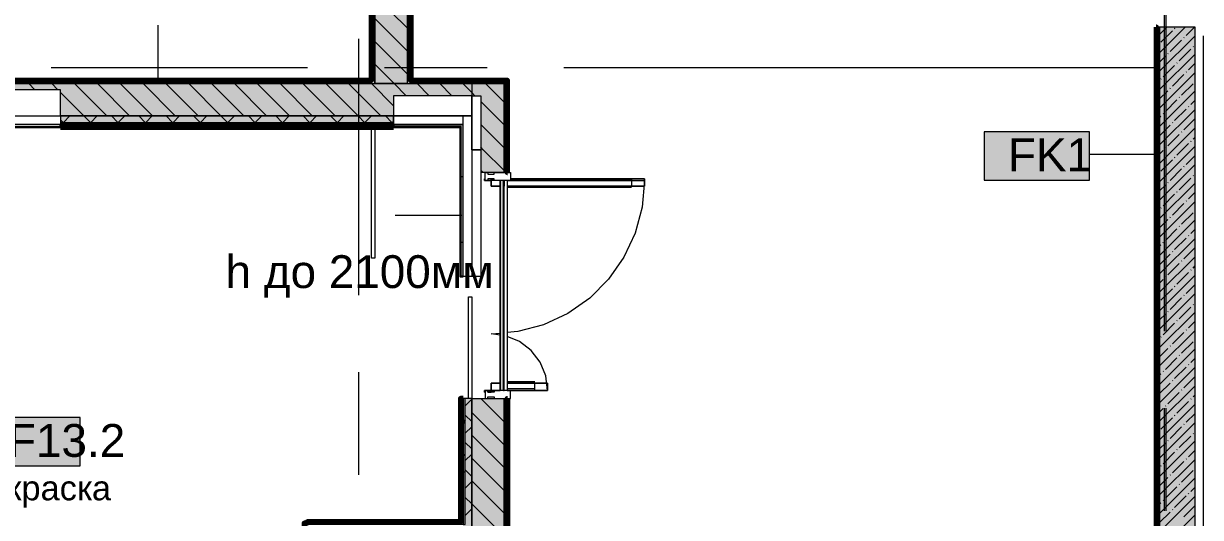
# Model space of a CAD drawing. Header units: millimetres. Extents: x -3817 to 677485, y -22715 to 103890.
# Drawn here: x 358527 to 365816, y 20433 to 23491 of the extents above; entities that cross this region are included whole.
import ezdxf

# ---------------------------------------------------------------- set-up
doc = ezdxf.new("R2010")
doc.units = ezdxf.units.MM
doc.layers.add('PDF _Геометрия', color=7, linetype='Continuous', true_color=0x1d1d1d)
doc.layers.add('PDF _Сплошная заливка', color=7, linetype='Continuous', true_color=0xffffff)
doc.layers.add('PDF _Текст', color=7, linetype='Continuous')
doc.styles.add('PDF GOST-Common', font='arial.ttf')

msp = doc.modelspace()

# ---------------------------------------------------------------- hatches: boundary and pattern name
at = {"layer": 'PDF _Сплошная заливка', "transparency": 33554559}
h = msp.add_hatch(color=256, dxfattribs=at)
h.paths.add_polyline_path([(365782.9, 15519), (365782.9, 15519), (365782.9, 23469), (365562.9, 23469), (365562.9, 15519)], flags=0)
h.paths.add_polyline_path([(365721.6, 24919), (365782.9, 24919), (365782.9, 25319), (365562.9, 25319), (365562.9, 24919)], flags=0)
h = msp.add_hatch(color=256, dxfattribs=at)
h.paths.add_polyline_path([(365542.9, 15498), (365562.9, 15499), (365562.9, 23469), (365542.9, 23469), (365542.9, 15499)], flags=0)
h.paths.add_polyline_path([(365562.9, 24919), (365562.9, 24923), (365542.9, 24923), (365542.9, 24919)], flags=0)
for points in [[(360682.9, 23119), (360702.9, 23119), (360702.9, 23919), (360682.9, 23919), (360682.9, 23139)], [(360702.9, 23119), (360902.9, 23119), (360902.9, 23919), (360702.9, 23919), (360702.9, 23874.5)], [(360818.7, 22919), (360818.7, 23044.3), (361302.9, 23044.3), (361302.9, 23119), (357902.9, 23119), (357902.9, 23081.3), (358756.5, 23081.3), (358756.5, 22919), (359682.5, 22919)], [(360682.9, 23119), (360681.9, 23139), (358102.9, 23139), (358102.9, 23119), (359682.5, 23119)], [(361302.9, 23119), (361502.9, 23119), (361502.9, 23139), (360902.9, 23139), (360902.9, 23119), (361024.6, 23119)], [(361358.7, 22709), (361502.9, 22709), (361502.9, 23119), (361302.9, 23119), (361302.9, 23044.3), (361358.7, 23044.3), (361358.7, 22932.9)]]:
    msp.add_hatch(color=256, dxfattribs=at).paths.add_polyline_path(points)
h = msp.add_hatch(color=256, dxfattribs=at)
h.paths.add_polyline_path([(361522.9, 20148.5), (361522.9, 21169), (361502.9, 21169), (361502.9, 20148.5)], flags=0)
h.paths.add_polyline_path([(361502.9, 22569), (361522.9, 22569), (361522.9, 23139), (361502.9, 23139), (361502.9, 22709)], flags=0)
at = {"layer": 'PDF _Сплошная заливка', "true_color": 0xff8000, "transparency": 33554559}
h = msp.add_hatch(color=30, dxfattribs=at)
h.paths.add_polyline_path([(361232.9, 22848.5), (361232.9, 22851.1), (360818.7, 22851.1), (360818.7, 22848.5), (361024.6, 22848.5)], flags=0)
h.paths.add_polyline_path([(358756.5, 22848.5), (358756.5, 22851.1), (357905.9, 22849.8), (357905.9, 22848.5), (358340.5, 22848.5)], flags=0)
h.paths.add_polyline_path([(357849.9, 22848.5), (357903.9, 22849.8), (357903.9, 22851.1), (357832.9, 22851.1), (357832.9, 22848.5)], flags=0)
h.paths.add_polyline_path([(357832.9, 22853.1), (357849.9, 22853.1), (357849.9, 22865.5), (357832.9, 22865.5)], flags=0)
at = {"layer": 'PDF _Сплошная заливка', "true_color": 0xff80ff, "transparency": 33554559}
h = msp.add_hatch(color=211, dxfattribs=at)
h.paths.add_polyline_path([(361249.9, 22853), (361249.9, 22866), (360818.7, 22866), (360818.7, 22853), (361236.9, 22853)], flags=0)
h.paths.add_polyline_path([(358756.5, 22853), (358756.5, 22866), (357849.9, 22866), (357849.9, 22853), (358340.5, 22853)], flags=0)
at = {"layer": 'PDF _Сплошная заливка', "true_color": 0xff8000, "transparency": 33554559}
for points in [[(360818.7, 22848.5), (360818.7, 22865.5), (358756.5, 22865.5), (358756.5, 22848.5), (359682.5, 22848.5)], [(361232.9, 21924.3), (361235, 21924.3), (361235, 22570.3), (361232.9, 22570.3), (361232.9, 21991.4)]]:
    msp.add_hatch(color=30, dxfattribs=at).paths.add_polyline_path(points)
at = {"layer": 'PDF _Сплошная заливка', "true_color": 0xff80ff, "transparency": 33554559}
msp.add_hatch(color=211, dxfattribs=at).paths.add_polyline_path([(361236.9, 21924.3), (361249.9, 21924.3), (361249.9, 22853), (361236.9, 22853), (361236.9, 21991.4)])
at = {"layer": 'PDF _Сплошная заливка', "transparency": 33554559}
h = msp.add_hatch(color=256, dxfattribs=at)
h.paths.add_polyline_path([(361502.9, 19769), (361502.9, 20104), (361483.9, 20104), (361483.9, 20109), (361502.9, 20109), (361502.9, 21169), (361302.9, 21169), (361302.9, 19769), (361483.9, 19769)], flags=0)
h.paths.add_polyline_path([(361502.9, 22569), (361502.9, 22709), (361358.7, 22709), (361358.7, 22569)], flags=0)
at = {"layer": 'PDF _Сплошная заливка', "true_color": 0x494949, "transparency": 33554559}
msp.add_hatch(color=251, dxfattribs=at).paths.add_polyline_path([(361478.8, 21219), (361498.8, 21219), (361498.8, 22519), (361478.8, 22519), (361478.8, 21991.4)])

# ---------------------------------------------------------------- linework, layer by layer
at = {"layer": 'PDF _Геометрия', "color": 9, "lineweight": 9, "true_color": 0xc0c0c0}
for points in [[(358102.9, 27172.6), (358102.9, 28292.6), (357902.9, 28292.6), (357902.9, 27172.6), (357902.9, 25419), (357902.9, 23319), (357902.9, 23119), (357902.9, 23081.3), (357902.9, 22919), (358756.5, 22919), (358756.5, 23081.3), (357902.9, 23081.3), (357849.9, 23081.3), (357849.9, 22919)], [(360682.9, 23899), (360282.9, 23899), (360282.9, 23919), (360282.9, 24539), (360302.9, 24539), (360302.9, 23919), (360682.9, 23919), (360702.9, 23919), (360702.9, 23119), (361302.9, 23119), (361302.9, 23044.3), (360818.7, 23044.3), (360818.7, 22919), (358756.5, 22919), (358756.5, 22866), (360818.7, 22866), (360818.7, 22919)], [(360924.4, 23139), (360922.9, 23139), (360922.9, 24469), (360902.9, 24469), (360902.9, 23139), (360902.9, 23119), (361302.9, 23119), (361302.9, 23044.3), (361358.7, 23044.3), (361358.7, 22709), (361302.9, 22709), (361302.9, 23044.3), (361302.9, 22919), (360818.7, 22919), (360818.7, 22866), (361249.9, 22866), (360818.7, 22866)], [(365832.9, 23414), (365832.9, 15519), (366052.9, 15519), (365562.9, 15519), (365782.9, 15519), (365782.9, 23469), (365562.9, 23469), (365542.9, 23469), (365542.9, 15499)], [(360925.4, 23139), (361502.9, 23139), (361502.9, 22709), (361502.9, 23119), (361502.9, 23139), (361522.9, 23139), (361522.9, 22569), (361502.9, 22569), (361358.7, 22569)], [(358756.5, 22919), (358756.5, 22866), (357849.9, 22866), (357849.9, 22919), (358756.5, 22919), (360818.7, 22919), (361249.9, 22919), (361302.9, 22919)], [(361302.9, 22709), (361358.7, 22709), (361358.7, 21924.3), (361302.9, 21924.3), (361249.9, 21924.3), (361249.9, 22866), (361249.9, 22919), (361302.8, 22919), (361302.8, 21924.3), (361249.8, 21924.3)], [(358756.5, 22866), (357849.9, 22866), (357849.9, 22853), (358756.5, 22853)], [(358756.5, 22853.1), (358756.5, 22851.1), (357905.9, 22851.1)], [(360682.9, 22865.5), (360682.9, 22866)], [(360702.9, 22848.5), (360702.9, 22039), (360682.9, 22039), (360682.9, 22848.5)], [(360702.9, 22866), (360702.9, 22865.5)], [(361236.9, 22851.1), (360818.7, 22851.1), (360818.7, 22853.1)], [(361236.9, 21924.3), (361236.9, 22853), (360818.7, 22853)], [(361237, 21924.3), (361235, 21924.3), (361235, 22853.1)], [(361249.9, 21924.3), (361249.9, 22853), (361249.9, 22866)], [(361502.9, 21219), (361502.9, 22519)], [(361522.9, 22519), (361522.9, 21219)], [(361282.9, 21169), (361282.9, 21799), (361302.9, 21799), (361302.9, 21169), (361249.9, 21169)], [(361302.9, 21169), (361502.9, 21169), (361522.9, 21169), (361522.9, 20148.5), (361522.9, 20109)]]:
    msp.add_lwpolyline(points, dxfattribs=at)
at = {"layer": 'PDF _Геометрия', "color": 231, "lineweight": 70, "true_color": 0xff80c0}
for points in [[(358123.9, 27172.6), (358123.9, 23140), (360681.9, 23140), (360681.9, 23898), (360282.9, 23898), (360281.9, 23898), (360281.9, 24540), (360282.9, 24540), (360651.9, 24540), (360651.9, 24539), (360282.9, 24539), (360282.9, 23899), (360682.9, 23899)], [(360924.4, 23139), (360923.5, 24439)], [(360924.5, 24439), (360925.4, 23139)]]:
    msp.add_lwpolyline(points, dxfattribs=at)
at = {"layer": 'PDF _Геометрия', "color": 253, "lineweight": 9, "true_color": 0xaaaaaa}
for points in [[(365592.9, 21586), (365592.9, 23196.7), (365592.9, 25696.7)], [(365602.9, 21586), (365602.9, 23196.7), (365602.9, 25696.7)], [(360602.9, 21808.7), (360602.9, 23396.2)], [(358699.1, 23219), (360286.6, 23219)], [(360762.9, 23219), (361397.9, 23219)], [(361874.1, 23219), (363062.9, 23219), (365562.9, 23219)], [(361422.9, 22529), (361422.9, 22519), (361382.9, 22519), (361382.9, 22529)], [(362292.9, 22529), (362292.9, 22484)], [(361478.8, 22519), (361422.9, 22519)], [(361478.8, 22484), (361422.9, 22484), (361478.8, 22484)], [(361498.8, 22519), (361502.9, 22519), (361502.9, 22484), (361498.8, 22484), (361502.9, 22484)], [(362292.9, 22519), (361522.9, 22519), (362372.9, 22519), (362358.5, 22354), (362315.6, 22194.1), (362245.6, 22044), (362150.6, 21908.4), (362033.5, 21791.3), (361897.9, 21696.3), (361747.8, 21626.3), (361587.9, 21583.4), (361522.9, 21577.8)], [(362292.9, 22475), (361522.9, 22475)], [(361502.9, 21576), (361498.8, 21575.6)], [(361478.8, 21561.6), (361422.9, 21569), (361478.8, 21573.9)], [(361502.9, 21558.5), (361498.8, 21559)], [(361522.9, 21219), (361772.9, 21219), (361761, 21309.6), (361726, 21394), (361670.4, 21466.5), (361597.9, 21522.1), (361522.9, 21553.2)], [(360602.9, 20697.4), (360602.9, 21332.4)], [(361382.9, 21209), (361382.9, 21219), (361422.9, 21219), (361422.9, 21209)], [(361478.8, 21219), (361422.9, 21219)], [(361498.8, 21219), (361502.9, 21219), (361498.8, 21219), (361502.9, 21219), (361502.9, 21264), (361498.8, 21264), (361502.9, 21264)], [(361692.9, 21273), (361522.9, 21273)], [(361692.9, 21229), (361522.9, 21229)], [(361692.9, 21219), (361692.9, 21264)], [(365592.9, 20474.7), (365592.9, 21109.7)], [(365602.9, 20474.7), (365602.9, 21109.7)]]:
    msp.add_lwpolyline(points, dxfattribs=at)
at = {"layer": 'PDF _Геометрия', "color": 9, "lineweight": 9, "true_color": 0xc0c0c0}
for points in [[(360902.9, 23119), (360702.9, 23119), (360702.9, 23919), (360902.9, 23919)], [(360682.9, 23119), (360682.9, 23139)]]:
    msp.add_lwpolyline(points, close=True, dxfattribs=at)
at = {"layer": 'PDF _Геометрия', "color": 231, "lineweight": 9, "true_color": 0xff80c0}
for points in [[(358122.9, 23140), (358122.9, 23139), (360681.9, 23139), (360682.9, 23139), (360682.9, 23898), (360682.9, 23899)], [(360924.4, 23139), (360925.4, 23139)]]:
    msp.add_lwpolyline(points, dxfattribs=at)
at = {"layer": 'PDF _Геометрия', "color": 7, "lineweight": 9}
for points in [[(360682.9, 23898), (360682.9, 23139)], [(359362, 23132.6), (359362, 23480.1)], [(365562.9, 16919), (365562.9, 15519), (365562.9, 23469), (365562.9, 17139), (365562.9, 17119)], [(358102.9, 23139), (358102.9, 23119), (360682.9, 23119), (360702.9, 23119)], [(360682.9, 23119), (358102.9, 23119)], [(358122.9, 23140), (358122.9, 23139), (360681.9, 23139)], [(361302.9, 23119), (361502.9, 23119)], [(358756.5, 22879), (360818.7, 22879)], [(365542.4, 22679.2), (365129.9, 22679.2)], [(361241.4, 22302.7), (360828.9, 22302.7)], [(361249.9, 21169), (361249.9, 20406), (361249.9, 20389), (361262.9, 20389), (361262.9, 21169)]]:
    msp.add_lwpolyline(points, dxfattribs=at)
at = {"layer": 'PDF _Геометрия', "lineweight": 9}
for points in [[(360902.9, 23463.3), (360702.9, 23663.3)], [(360902.9, 23321.9), (360702.9, 23521.9)], [(365562.9, 23423.8), (365608.1, 23469)], [(365562.9, 23309.7), (365722.2, 23469)], [(365562.9, 23195.7), (365782.9, 23415.7)], [(365570.7, 23374.5), (365642, 23445.8)], [(365656.2, 23460.1), (365658.6, 23462.4)], [(365713.2, 23403), (365715.6, 23405.4)], [(365727.5, 23417.3), (365779.2, 23469)], [(360902.9, 23180.5), (360702.9, 23380.5)], [(365627.7, 23317.5), (365699, 23388.8)], [(365684.7, 23260.5), (365756, 23331.8)], [(365770.3, 23346), (365772.6, 23348.4)], [(365562.9, 23081.6), (365782.9, 23301.6)], [(365562.9, 23252.7), (365599.2, 23289)], [(365613.4, 23303.2), (365615.8, 23305.6)], [(360897.6, 23044.3), (360823, 23119), (360702.9, 23239.1)], [(365562.9, 22967.6), (365782.9, 23187.6)], [(365584.9, 23160.7), (365656.2, 23232)], [(365670.5, 23246.2), (365672.8, 23248.6)], [(365727.5, 23189.2), (365729.9, 23191.6)], [(365741.7, 23203.4), (365782.9, 23244.6)], [(358597.9, 23081.3), (358560.2, 23119)], [(358739.3, 23081.3), (358701.6, 23119)], [(359043.1, 22919), (358843.1, 23119)], [(359184.5, 22919), (358984.5, 23119)], [(359325.9, 22919), (359125.9, 23119)], [(359467.3, 22919), (359267.3, 23119)], [(359608.7, 22919), (359408.7, 23119)], [(359790.2, 22879), (359750.2, 22919), (359550.2, 23119)], [(359891.6, 22919), (359691.6, 23119)], [(360033, 22919), (359833, 23119)], [(360174.4, 22919), (359974.4, 23119)], [(360315.8, 22919), (360115.8, 23119)], [(360457.3, 22919), (360257.3, 23119)], [(360638.7, 22879), (360598.7, 22919), (360398.7, 23119)], [(360740.1, 22919), (360540.1, 23119)], [(360818.7, 22981.8), (360681.5, 23119)], [(361039.1, 23044.3), (360964.4, 23119)], [(361180.5, 23044.3), (361105.8, 23119)], [(361321.9, 23044.3), (361302.9, 23063.3), (361247.2, 23119)], [(361502.9, 23004.8), (361388.6, 23119)], [(365570.7, 23146.4), (365573, 23148.8)], [(365642, 23103.7), (365713.2, 23174.9)], [(365699, 23046.6), (365770.3, 23117.9)], [(358941.6, 22879), (358901.6, 22919), (358756.5, 23064.2)], [(365562.9, 23024.6), (365613.4, 23075.1)], [(365562.9, 22853.5), (365782.9, 23073.5)], [(365627.7, 23089.4), (365630.1, 23091.8)], [(365684.7, 23032.4), (365687.1, 23034.7)], [(361502.9, 22863.3), (361358.7, 23007.5)], [(365599.2, 22946.8), (365670.5, 23018.1)], [(365656.2, 22889.8), (365727.5, 22961.1)], [(365741.7, 22975.3), (365744.1, 22977.7)], [(365756, 22989.6), (365782.9, 23016.5)], [(358760.2, 22919), (358756.5, 22922.7)], [(358771.9, 22879), (358756.5, 22894.4)], [(358814.6, 22919), (358774.6, 22879)], [(358984.3, 22919), (358944.3, 22879)], [(359111.3, 22879), (359071.3, 22919)], [(359154.1, 22919), (359114.1, 22879)], [(359281, 22879), (359241, 22919)], [(359323.8, 22919), (359283.8, 22879)], [(359450.8, 22879), (359410.8, 22919)], [(359493.5, 22919), (359453.5, 22879)], [(359620.5, 22879), (359580.5, 22919)], [(359663.2, 22919), (359623.2, 22879)], [(359832.9, 22919), (359792.9, 22879)], [(359959.9, 22879), (359919.9, 22919)], [(360002.6, 22919), (359962.6, 22879)], [(360129.6, 22879), (360089.6, 22919)], [(360172.3, 22919), (360132.3, 22879)], [(360299.3, 22879), (360259.3, 22919)], [(360342, 22919), (360302, 22879)], [(360469, 22879), (360429, 22919)], [(360511.7, 22919), (360471.7, 22879)], [(360681.4, 22919), (360641.4, 22879)], [(360808.4, 22879), (360768.4, 22919)], [(365562.9, 22739.5), (365782.9, 22959.5)], [(365562.9, 22910.5), (365570.7, 22918.3)], [(365584.9, 22932.6), (365587.3, 22934.9)], [(365713.2, 22832.8), (365782.9, 22902.4)], [(360818.7, 22886.6), (360811.1, 22879)], [(361502.9, 22721.9), (361358.7, 22866.1)], [(365562.9, 22796.5), (365627.7, 22861.3)], [(365562.9, 22625.4), (365782.9, 22845.4)], [(365642, 22875.6), (365644.3, 22877.9)], [(365699, 22818.5), (365701.3, 22820.9)], [(365613.4, 22733), (365684.7, 22804.3)], [(365670.5, 22676), (365741.7, 22747.2)], [(365756, 22761.5), (365758.4, 22763.9)], [(365770.3, 22775.8), (365782.9, 22788.4)], [(361502.9, 22580.5), (361374.4, 22709), (361358.7, 22724.7)], [(365562.9, 22511.4), (365782.9, 22731.4)], [(365562.9, 22682.4), (365584.9, 22704.5)], [(365599.2, 22718.7), (365601.6, 22721.1)], [(365727.5, 22618.9), (365782.9, 22674.3)], [(365562.9, 22397.3), (365782.9, 22617.3)], [(365570.7, 22576.2), (365642, 22647.5)], [(365656.2, 22661.7), (365658.6, 22664.1)], [(365713.2, 22604.7), (365715.6, 22607.1)], [(361373, 22569), (361358.7, 22583.3)], [(365627.7, 22519.1), (365699, 22590.4)], [(365684.7, 22462.1), (365756, 22533.4)], [(365770.3, 22547.7), (365772.6, 22550)], [(365562.9, 22283.3), (365782.9, 22503.3)], [(365562.9, 22454.3), (365599.2, 22490.6)], [(365613.4, 22504.9), (365615.8, 22507.3)], [(365670.5, 22447.9), (365672.8, 22450.2)], [(365562.9, 22169.2), (365782.9, 22389.2)], [(365584.9, 22362.3), (365656.2, 22433.6)], [(365727.5, 22390.8), (365729.9, 22393.2)], [(365741.7, 22405.1), (365782.9, 22446.2)], [(365570.7, 22348.1), (365573, 22350.4)], [(365642, 22305.3), (365713.2, 22376.6)], [(365699, 22248.3), (365770.3, 22319.6)], [(365562.9, 22226.2), (365613.4, 22276.8)], [(365562.9, 22055.2), (365782.9, 22275.2)], [(365627.7, 22291.1), (365630.1, 22293.4)], [(365684.7, 22234), (365687.1, 22236.4)], [(365562.9, 21941.1), (365782.9, 22161.1)], [(365599.2, 22148.5), (365670.5, 22219.8)], [(365656.2, 22091.5), (365727.5, 22162.7)], [(365741.7, 22177), (365744.1, 22179.4)], [(365756, 22191.3), (365782.9, 22218.1)], [(365562.9, 22112.2), (365570.7, 22120)], [(365584.9, 22134.2), (365587.3, 22136.6)], [(365713.2, 22034.4), (365782.9, 22104.1)], [(365562.9, 21998.1), (365627.7, 22063)], [(365562.9, 21827.1), (365782.9, 22047.1)], [(365642, 22077.2), (365644.3, 22079.6)], [(365699, 22020.2), (365701.3, 22022.6)], [(365613.4, 21934.6), (365684.7, 22005.9)], [(365670.5, 21877.6), (365741.7, 21948.9)], [(365756, 21963.2), (365758.4, 21965.5)], [(365770.3, 21977.4), (365782.9, 21990)], [(365562.9, 21713), (365782.9, 21933)], [(365562.9, 21884.1), (365584.9, 21906.1)], [(365599.2, 21920.4), (365601.6, 21922.8)], [(365727.5, 21820.6), (365782.9, 21876)], [(365562.9, 21599), (365782.9, 21819)], [(365570.7, 21777.8), (365642, 21849.1)], [(365656.2, 21863.4), (365658.6, 21865.7)], [(365713.2, 21806.3), (365715.6, 21808.7)], [(365627.7, 21720.8), (365699, 21792.1)], [(365684.7, 21663.8), (365756, 21735.1)], [(365770.3, 21749.3), (365772.6, 21751.7)], [(365562.9, 21484.9), (365782.9, 21704.9)], [(365562.9, 21656), (365599.2, 21692.3)], [(365613.4, 21706.5), (365615.8, 21708.9)], [(365670.5, 21649.5), (365672.8, 21651.9)], [(365741.7, 21606.8), (365782.9, 21647.9)], [(365562.9, 21370.9), (365782.9, 21590.9)], [(365584.9, 21564), (365656.2, 21635.3)], [(365642, 21507), (365713.2, 21578.2)], [(365727.5, 21592.5), (365729.9, 21594.9)], [(365570.7, 21549.7), (365573, 21552.1)], [(365699, 21449.9), (365770.3, 21521.2)], [(365562.9, 21427.9), (365613.4, 21478.5)], [(365562.9, 21256.8), (365782.9, 21476.8)], [(365627.7, 21492.7), (365630.1, 21495.1)], [(365684.7, 21435.7), (365687.1, 21438.1)], [(365562.9, 21142.8), (365782.9, 21362.8)], [(365599.2, 21350.1), (365670.5, 21421.4)], [(365656.2, 21293.1), (365727.5, 21364.4)], [(365741.7, 21378.7), (365744.1, 21381)], [(365756, 21392.9), (365782.9, 21419.8)], [(365562.9, 21313.9), (365570.7, 21321.6)], [(365584.9, 21335.9), (365587.3, 21338.3)], [(365713.2, 21236.1), (365782.9, 21305.8)], [(365562.9, 21199.8), (365627.7, 21264.6)], [(365562.9, 21028.7), (365782.9, 21248.7)], [(365642, 21278.9), (365644.3, 21281.2)], [(365699, 21221.8), (365701.3, 21224.2)], [(361302.9, 21164.6), (361262.9, 21124.6)], [(361502.9, 21024.9), (361358.7, 21169)], [(361502.9, 21166.3), (361500.2, 21169)], [(365613.4, 21136.3), (365684.7, 21207.6)], [(365670.5, 21079.3), (365741.7, 21150.6)], [(365756, 21164.8), (365758.4, 21167.2)], [(365770.3, 21179.1), (365782.9, 21191.7)], [(361302.9, 21026.9), (361262.9, 21066.9)], [(361502.9, 20883.4), (361302.9, 21083.4)], [(365562.9, 20914.7), (365782.9, 21134.7)], [(365562.9, 21085.8), (365584.9, 21107.8)], [(365599.2, 21122), (365601.6, 21124.4)], [(365656.2, 21065), (365658.6, 21067.4)], [(365727.5, 21022.3), (365782.9, 21077.7)], [(361302.9, 20994.9), (361262.9, 20954.9)], [(365562.9, 20800.6), (365782.9, 21020.6)], [(365570.7, 20979.5), (365642, 21050.8)], [(365627.7, 20922.5), (365699, 20993.7)], [(365713.2, 21008), (365715.6, 21010.4)], [(361502.9, 20742), (361302.9, 20942)], [(365684.7, 20865.4), (365756, 20936.7)], [(365770.3, 20951), (365772.6, 20953.3)], [(361302.9, 20857.2), (361262.9, 20897.2)], [(365562.9, 20686.6), (365782.9, 20906.6)], [(365562.9, 20857.7), (365599.2, 20893.9)], [(365613.4, 20908.2), (365615.8, 20910.6)], [(365670.5, 20851.2), (365672.8, 20853.6)], [(365741.7, 20808.4), (365782.9, 20849.6)], [(361302.9, 20825.2), (361262.9, 20785.2)], [(361502.9, 20600.6), (361302.9, 20800.6)], [(365562.9, 20572.5), (365782.9, 20792.5)], [(365584.9, 20765.6), (365656.2, 20836.9)], [(365642, 20708.6), (365713.2, 20779.9)], [(365727.5, 20794.2), (365729.9, 20796.5)], [(361302.9, 20687.5), (361262.9, 20727.5)], [(365570.7, 20751.4), (365573, 20753.8)], [(365699, 20651.6), (365770.3, 20722.9)], [(361302.9, 20655.5), (361262.9, 20615.5)], [(361502.9, 20459.2), (361302.9, 20659.2)], [(365562.9, 20629.6), (365613.4, 20680.1)], [(365562.9, 20458.5), (365782.9, 20678.5)], [(365627.7, 20694.4), (365630.1, 20696.7)], [(365684.7, 20637.3), (365687.1, 20639.7)], [(361502.9, 20317.7), (361302.9, 20517.7), (361262.9, 20557.7)], [(365562.9, 20344.4), (365782.9, 20564.4)], [(365599.2, 20551.8), (365670.5, 20623.1)], [(365656.2, 20494.8), (365727.5, 20566.1)], [(365741.7, 20580.3), (365744.1, 20582.7)], [(365756, 20594.6), (365782.9, 20621.5)], [(361302.9, 20485.8), (361262.9, 20445.8)], [(365562.9, 20515.5), (365570.7, 20523.3)], [(365584.9, 20537.5), (365587.3, 20539.9)], [(365642, 20480.5), (365644.3, 20482.9)], [(365713.2, 20437.8), (365782.9, 20507.4)], [(365562.9, 20401.5), (365627.7, 20466.3)], [(365562.9, 20230.4), (365782.9, 20450.4)]]:
    msp.add_lwpolyline(points, dxfattribs=at)
at = {"layer": 'PDF _Геометрия', "color": 253, "lineweight": 9, "true_color": 0x9b9b9b}
for points in [[(360688.3, 23400.1), (360683.3, 23391.4)], [(360699, 23468.4), (360702.9, 23468.4)], [(360913.2, 23395.1), (360908.2, 23403.8)], [(360912.3, 23437.9), (360922.4, 23437.9)], [(365545.3, 23437.9), (365555.3, 23437.9)], [(365555.8, 23400.6), (365550.8, 23409.3)], [(360699.5, 23358.4), (360694.5, 23349.7)], [(360699, 23346.4), (360702.9, 23346.4)], [(360903.6, 23346.2), (360902.9, 23345)], [(360912.3, 23376.9), (360922.4, 23376.9)], [(365561.4, 23367), (365556.4, 23358.3)], [(360702, 23273.2), (360697, 23281.9)], [(360699, 23255), (360702.9, 23255)], [(360912.3, 23285.5), (360922.4, 23285.5)], [(365545.3, 23255), (365555.3, 23255)], [(365562.9, 23266.4), (365558.9, 23273.3)], [(360702.5, 23180.7), (360697.5, 23172)], [(360702.9, 23242.4), (360701.5, 23240.1)], [(360910.7, 23236.5), (360905.6, 23227.8)], [(365545.3, 23194), (365555.3, 23194)], [(358595.9, 23133.1), (358605.9, 23133.1)], [(358608.3, 23120.2), (358603.2, 23128.9)], [(358687.3, 23133.1), (358697.3, 23133.1)], [(358774.2, 23132.6), (358769.1, 23123.9)], [(358784.9, 23119), (358780.9, 23125.9)], [(358813, 23139), (358810.8, 23135.1)], [(358870.2, 23133.1), (358880.2, 23133.1)], [(358961.6, 23133.1), (358971.7, 23133.1)], [(358978.3, 23120.4), (358977.5, 23119)], [(359019.9, 23131.5), (359014.9, 23122.8)], [(359022.6, 23133.1), (359032.6, 23133.1)], [(359087.9, 23127.4), (359083.1, 23119)], [(359126.1, 23137.6), (359125.3, 23139)], [(359167.8, 23126.4), (359162.7, 23135.1)], [(359175, 23133.1), (359185, 23133.1)], [(359235.4, 23139), (359234.2, 23136.9)], [(359266.4, 23133.1), (359276.5, 23133.1)], [(359333.7, 23126.3), (359329.4, 23119)], [(359357.9, 23133.1), (359367.9, 23133.1)], [(359401.7, 23122.3), (359399.8, 23119)], [(359481.5, 23131.6), (359477.3, 23139)], [(359540.7, 23133.1), (359550.8, 23133.1)], [(359549.6, 23135.7), (359547.7, 23139)], [(359591.2, 23124.5), (359586.2, 23133.3)], [(359621, 23136.4), (359616, 23127.7)], [(359629.6, 23119), (359627.8, 23122.1)], [(359632.2, 23133.1), (359642.2, 23133.1)], [(359657.7, 23139), (359657.6, 23138.8)], [(359693.1, 23133.1), (359703.2, 23133.1)], [(359727.3, 23132.7), (359723.6, 23139)], [(359825.1, 23124.1), (359822.2, 23119)], [(359845.5, 23133.1), (359855.6, 23133.1)], [(359866.8, 23135.3), (359861.7, 23126.6)], [(359905, 23129.7), (359899.9, 23138.4)], [(359934.8, 23131.2), (359929.8, 23122.5)], [(359937, 23133.1), (359947, 23133.1)], [(359946.4, 23119), (359941.6, 23127.3)], [(360014.6, 23122.7), (360009.6, 23131.4)], [(360028.4, 23133.1), (360038.5, 23133.1)], [(360051.9, 23119), (360051.3, 23120.2)], [(360180.5, 23130.1), (360175.5, 23121.4)], [(360192.3, 23119.7), (360187.3, 23128.4)], [(360211.3, 23133.1), (360221.3, 23133.1)], [(360248.6, 23126), (360244.5, 23119)], [(360286.8, 23139), (360286.8, 23139)], [(360302.7, 23133.1), (360312.8, 23133.1)], [(360363.7, 23133.1), (360373.7, 23133.1)], [(360368.7, 23119), (360365, 23125.4)], [(360467.2, 23139), (360462.9, 23131.5)], [(360516.1, 23133.1), (360526.1, 23133.1)], [(360607.5, 23133.1), (360617.6, 23133.1)], [(360672, 23127.9), (360667, 23119.2)], [(360699, 23133.1), (360702.9, 23133.1)], [(360973.3, 23133.1), (360983.3, 23133.1)], [(361027.4, 23133.9), (361022.4, 23125.2)], [(361034.3, 23133.1), (361044.3, 23133.1)], [(361065.6, 23131.1), (361061.1, 23139)], [(361095.4, 23129.8), (361090.4, 23121.1)], [(361133.7, 23135.2), (361131.5, 23139)], [(361175.3, 23124), (361170.3, 23132.7)], [(361186.7, 23133.1), (361196.7, 23133.1)], [(361213.4, 23119), (361211.9, 23121.6)], [(361278.1, 23133.1), (361288.2, 23133.1)], [(361311.4, 23132.2), (361307.4, 23139)], [(361311.9, 23139), (361309.8, 23135.3)], [(361369.5, 23133.1), (361379.6, 23133.1)], [(361477.2, 23120.6), (361476.3, 23119)], [(361489.1, 23129.2), (361484, 23137.9)], [(361518.9, 23131.7), (361513.9, 23123)], [(365549.2, 23162.9), (365544.1, 23154.2)], [(361514.8, 23063.7), (361509.8, 23055)], [(361521.9, 23102.6), (361522.9, 23102.6)], [(365549.8, 23045.2), (365544.8, 23053.9)], [(365545.3, 23102.6), (365555.3, 23102.6)], [(365556.2, 23053.3), (365551.2, 23044.5)], [(361522.9, 23016.8), (361520.9, 23013.3)], [(365552.1, 22985.2), (365547.1, 22976.5)], [(361516.5, 22898.7), (361511.5, 22907.4)], [(361521.9, 22919.7), (361522.9, 22919.7)], [(365545.3, 22919.7), (365555.3, 22919.7)], [(365562.9, 22942.9), (365558.3, 22934.9)], [(361513.7, 22818), (361508.7, 22809.2)], [(361521.9, 22858.8), (361522.9, 22858.8)], [(365545.3, 22858.8), (365555.3, 22858.8)], [(361522.9, 22765.8), (361519.7, 22771.4)], [(361522.9, 22772.9), (361519.8, 22767.6)], [(361521.9, 22767.3), (361522.9, 22767.3)], [(365545.3, 22767.3), (365555.3, 22767.3)], [(365551, 22739.5), (365546, 22730.8)], [(365559.1, 22663.4), (365554, 22672.1)], [(365562.2, 22697.9), (365557.2, 22689.1)], [(365562.9, 22595.8), (365558.1, 22604.1)], [(361521.9, 22584.4), (361522.9, 22584.4)], [(365545.3, 22584.4), (365555.3, 22584.4)], [(365545.3, 22523.5), (365555.3, 22523.5)], [(365562.9, 22534.9), (365562.2, 22536.1)], [(365556.1, 22485.7), (365551.1, 22494.4)], [(365544.9, 22444.1), (365542.9, 22447.6)], [(365545.9, 22425.7), (365542.9, 22420.6)], [(365549, 22376), (365544, 22384.8)], [(365545.3, 22432), (365555.3, 22432)], [(365552.9, 22316.1), (365547.9, 22307.3)], [(365553.1, 22308), (365548.1, 22316.7)], [(365545.3, 22249.2), (365555.3, 22249.2)], [(365545.3, 22188.2), (365555.3, 22188.2)], [(365545.3, 22096.8), (365555.3, 22096.8)], [(365551.9, 22070.3), (365546.8, 22061.6)], [(365562.9, 22028.5), (365558, 22020)], [(365558.3, 21994.2), (365553.2, 22003)], [(365545.3, 21913.9), (365555.3, 21913.9)], [(365562.9, 21864.3), (365561.4, 21866.9)], [(365545.3, 21852.9), (365555.3, 21852.9)], [(365562.9, 21845.6), (365561, 21842.3)], [(365544.1, 21774.9), (365542.9, 21777)], [(365545.3, 21761.5), (365555.3, 21761.5)], [(365545.3, 21578.6), (365555.3, 21578.6)], [(365552.3, 21638.8), (365547.3, 21647.6)], [(365562.9, 21601.8), (365559.9, 21596.5)], [(365545.3, 21517.6), (365555.3, 21517.6)], [(365545.3, 21426.2), (365555.3, 21426.2)], [(365552.7, 21401.1), (365547.6, 21392.4)], [(365559.7, 21291.5), (365554.7, 21282.8)], [(365545.3, 21243.3), (365555.3, 21243.3)], [(365555.6, 21223.4), (365550.6, 21214.7)], [(365561.6, 21257), (365556.5, 21265.8)], [(361513.1, 21136.9), (361508, 21145.6)], [(365545.3, 21182.4), (365555.3, 21182.4)], [(365562.9, 21193.8), (365560.6, 21197.7)], [(365562.9, 21175), (365561.8, 21173.1)], [(361521.9, 21090.9), (361522.9, 21090.9)], [(365545.3, 21090.9), (365555.3, 21090.9)], [(365558.6, 21079.3), (365553.5, 21088)], [(361517.2, 21056.2), (361512.2, 21047.5)], [(365547.4, 21037.7), (365542.9, 21045.5)], [(365551.5, 20969.7), (365546.5, 20978.4)], [(365554.5, 20977.7), (365549.5, 20969)], [(365562.9, 20931.2), (365560.7, 20927.4)], [(361504.9, 20852.1), (361502.9, 20848.5)], [(361521.9, 20908), (361522.9, 20908)], [(361521.9, 20847.1), (361522.9, 20847.1)], [(365544.4, 20860), (365542.9, 20862.6)], [(365545.3, 20908), (365555.3, 20908)], [(365545.3, 20847.1), (365555.3, 20847.1)], [(365555.6, 20901.6), (365550.5, 20910.3)], [(361512, 20742.4), (361507, 20733.7)], [(361522.3, 20755.1), (361517.3, 20763.8)], [(361521.9, 20755.6), (361522.9, 20755.6)], [(365545.3, 20755.6), (365555.3, 20755.6)], [(361507.9, 20674.4), (361502.9, 20665.7)], [(361519.1, 20632.7), (361514.1, 20624)], [(361522.9, 20693.2), (361521.4, 20695.8)], [(365549.4, 20663.9), (365544.3, 20655.2)], [(361519.3, 20577.4), (361514.3, 20586.1)], [(361521.9, 20572.8), (361522.9, 20572.8)], [(365545.3, 20595.9), (365542.9, 20591.8)], [(365545.3, 20572.8), (365555.3, 20572.8)], [(365560.8, 20587.9), (365555.7, 20596.6)], [(361508.2, 20535.8), (361503.1, 20544.5)], [(361521.9, 20511.8), (361522.9, 20511.8)], [(365545.3, 20511.8), (365555.3, 20511.8)], [(365556.4, 20554.3), (365551.4, 20545.6)], [(361512.3, 20467.8), (361507.2, 20476.5)]]:
    msp.add_lwpolyline(points, dxfattribs=at)
at = {"layer": 'PDF _Геометрия', "color": 231, "lineweight": 70, "true_color": 0xff80c0}
for points in [[(365541.9, 23469), (365541.9, 15500.5), (365542.9, 15500.5), (365542.9, 23469)], [(360922.9, 23140), (361522.9, 23140), (361522.9, 23139), (360922.9, 23139)], [(361523.9, 22569), (361523.9, 23139), (361522.9, 23139), (361522.9, 22569)], [(361523.9, 21169), (361523.9, 20149), (361522.9, 20149), (361522.9, 21169)]]:
    msp.add_lwpolyline(points, close=True, dxfattribs=at)
at = {"layer": 'PDF _Геометрия', "color": 30, "lineweight": 30, "true_color": 0xff8000}
for points in [[(358756.5, 22865.5), (358756.5, 22848.5), (357905.8, 22848.5)], [(361232.9, 22848.5), (360818.7, 22848.5), (360818.7, 22865.5)], [(361249.9, 21924.3), (361232.9, 21924.3), (361232.9, 22570.3), (361232.9, 22851.1)]]:
    msp.add_lwpolyline(points, dxfattribs=at)
at = {"layer": 'PDF _Геометрия', "color": 30, "lineweight": 70, "true_color": 0xff8000}
for points in [[(358756.5, 22865.5), (360818.7, 22865.5)], [(358756.5, 22848.5), (360818.7, 22848.5)], [(361249.9, 21169), (361232.9, 21169), (361232.9, 20406), (360282.9, 20406), (360282.9, 20397.5), (360265.9, 20397.5), (360265.9, 19310.2)]]:
    msp.add_lwpolyline(points, dxfattribs=at)
at = {"layer": 'PDF _Геометрия', "color": 250, "lineweight": 9, "true_color": 0x3c3c3c}
for points in [[(359042.7, 22879), (359039, 22872.4)], [(359277.4, 22879), (359269.9, 22866)], [(359374.1, 22867.6), (359367.4, 22879)], [(360098.6, 22879), (360091.1, 22866)], [(360328.4, 22870.6), (360325.7, 22866)], [(360548.1, 22866), (360542, 22876.7)], [(360782.8, 22866), (360775.3, 22879)], [(360907.6, 22853), (360907.5, 22853.1)], [(361236.9, 22543.8), (361249.9, 22543.8)], [(361236.9, 22137.4), (361249.9, 22137.4)], [(361260, 21023.5), (361249.9, 21040.9)], [(361262.9, 21034.8), (361249.9, 21012.3)], [(361249.9, 21019.8), (361260.8, 21019.8)], [(361262.9, 20815.2), (361256.8, 20825.7)], [(361249.9, 20715), (361260.8, 20715)]]:
    msp.add_lwpolyline(points, dxfattribs=at)
at = {"layer": 'PDF _Геометрия', "color": 7, "lineweight": 9}
for points in [[(365129.9, 22821.1), (364476.8, 22821.1), (364476.8, 22521.1), (365129.9, 22521.1)], [(361502.9, 22569), (361502.9, 22709)], [(361478.8, 21219), (361478.8, 22519)], [(361498.8, 21219), (361498.8, 22519)], [(361302.9, 20369), (361302.9, 20389), (361302.9, 20423), (361302.9, 21169), (361302.9, 20423), (361302.9, 20389)], [(361502.9, 20148.5), (361502.9, 20369), (361502.9, 20423), (361502.9, 21169)], [(358877.9, 21051.9), (358224.8, 21051.9), (358224.8, 20751.9), (358877.9, 20751.9)]]:
    msp.add_lwpolyline(points, close=True, dxfattribs=at)
at = {"layer": 'PDF _Геометрия', "color": 253, "lineweight": 9, "true_color": 0xaaaaaa}
for points in [[(361422.9, 22519), (361382.9, 22519), (361382.9, 22529), (361382.9, 22519), (361422.9, 22519), (361422.9, 22529)], [(361422.9, 22484), (361422.9, 22529), (361442.9, 22529), (361422.9, 22529)], [(361542.9, 22529), (362372.9, 22529), (362372.9, 22484), (361522.9, 22484), (362372.9, 22484), (362372.9, 22529)], [(361422.9, 21219), (361382.9, 21219), (361382.9, 21209), (361382.9, 21219), (361422.9, 21219), (361422.9, 21209)], [(361422.9, 21264), (361422.9, 21219), (361478.8, 21219), (361422.9, 21219), (361422.9, 21264), (361478.8, 21264)], [(361522.9, 21264), (361772.9, 21264), (361772.9, 21219), (361522.9, 21219), (361772.9, 21219), (361772.9, 21264)]]:
    msp.add_lwpolyline(points, close=True, dxfattribs=at)
at = {"layer": 'PDF _Геометрия', "color": 253, "lineweight": 13, "true_color": 0xaaaaaa}
for points in [[(361385.9, 22529), (361382.9, 22529), (361382.9, 22519), (361422.9, 22519), (361422.9, 22529), (361402.9, 22529)], [(361402.9, 21209), (361422.9, 21209), (361422.9, 21219), (361382.9, 21219), (361382.9, 21209), (361385.9, 21209)]]:
    msp.add_lwpolyline(points, dxfattribs=at)
at = {"layer": 'PDF _Геометрия', "color": 7, "lineweight": 20}
for points in [[(361402.9, 22569), (361402.9, 22559), (361442.9, 22559), (361442.9, 22569), (361542.9, 22569), (361542.9, 22519), (361442.9, 22519), (361442.9, 22529), (361402.9, 22529), (361402.9, 22519), (361385.9, 22519), (361385.9, 22569)], [(361442.9, 21209), (361402.9, 21209), (361402.9, 21219), (361385.9, 21219), (361385.9, 21169), (361402.9, 21169), (361402.9, 21179), (361442.9, 21179), (361442.9, 21169), (361542.9, 21169), (361542.9, 21219), (361442.9, 21219)]]:
    msp.add_lwpolyline(points, close=True, dxfattribs=at)
at = {"layer": 'PDF _Геометрия', "color": 30, "lineweight": 9, "true_color": 0xff8000}
msp.add_lwpolyline([(361249.9, 21169), (361249.9, 20406), (361249.9, 20389), (360282.9, 20389)], dxfattribs=at)
at = {"layer": 'PDF _Сплошная заливка', "lineweight": 35, "transparency": 33554559}
for points in [[(360922.9, 23139), (360922.9, 24469), (360902.9, 23139), (360902.9, 24469)], [(358756.5, 22879), (360818.7, 22879), (358756.5, 22919), (360818.7, 22919)], [(361302.9, 20369), (361302.9, 21169), (361262.9, 20369), (361262.9, 21169)]]:
    msp.add_solid(points, dxfattribs=at)
at = {"layer": 'PDF _Сплошная заливка', "color": 254, "lineweight": 35, "true_color": 0xffb9dc, "transparency": 33554559}
for points in [[(360924.4, 23139), (360925.4, 23139), (360923.9, 23874.5)], [(360681.9, 23139), (360681.9, 23140), (359682.5, 23139)]]:
    msp.add_solid(points, dxfattribs=at)
at = {"layer": 'PDF _Сплошная заливка', "color": 9, "lineweight": 35, "true_color": 0xc0c0c0, "transparency": 33554559}
for points in [[(358756.5, 22866), (360818.7, 22866), (358756.5, 22879), (360818.7, 22879)], [(361262.9, 20389), (361262.9, 21169), (361249.9, 20389), (361249.9, 21169)]]:
    msp.add_solid(points, dxfattribs=at)
at = {"layer": 'PDF _Сплошная заливка', "color": 30, "lineweight": 35, "true_color": 0xff8000, "transparency": 33554559}
for points in [[(361235, 22570.3), (361235, 22851.1), (361232.9, 22570.3), (361232.9, 22851.1)], [(361249.9, 20406), (361249.9, 21169), (361232.9, 20406), (361232.9, 21169)]]:
    msp.add_solid(points, dxfattribs=at)
at = {"layer": 'PDF _Сплошная заливка', "lineweight": 9, "transparency": 33554559}
for points in [[(365129.9, 22821.1), (364476.8, 22821.1), (365129.9, 22521.1), (364476.8, 22521.1)], [(358877.9, 21051.9), (358224.8, 21051.9), (358877.9, 20751.9), (358224.8, 20751.9)]]:
    msp.add_solid(points, dxfattribs=at)

# ---------------------------------------------------------------- texts
at = {"layer": 'PDF _Текст', "attachment_point": 4, "style": 'PDF GOST-Common'}
for s, insert, char_height in [('FK1', (364623.9, 22677.7), 203.2), ('h до 2100мм', (359778.8, 21925.5), 203.2), ('CF13.2', (358226.1, 20908.5), 203.2), ('Покраска', (358149.9, 20592.5), 152.4)]:
    msp.add_mtext(s, dxfattribs=dict(at, insert=insert, char_height=char_height))

doc.saveas('drawing.dxf')
